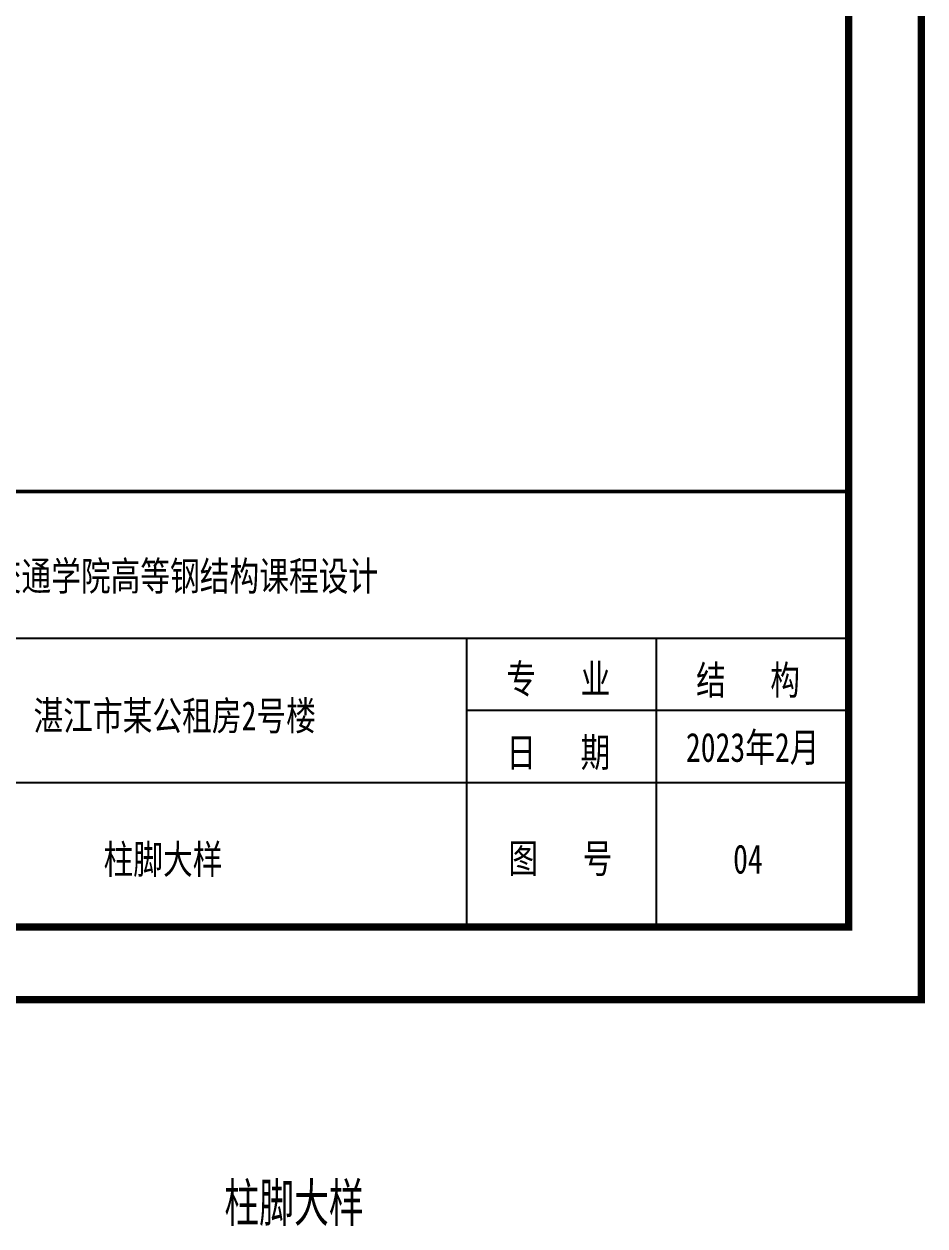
# Model space of a CAD drawing. Extents: x 31132 to 885236, y 345273 to 1212165.
# Drawn here: x 428822 to 436574, y 403850 to 414197 of the extents above; entities that cross this region are included whole.
import ezdxf

# ---------------------------------------------------------------- set-up
doc = ezdxf.new("R2010")
doc.units = 0
doc.header["$LTSCALE"] = 1000
for name, color, linetype in [('PUB_TITLE', 4, 'CONTINUOUS'), ('TEXT', 7, 'CONTINUOUS'), ('TK', 4, 'CONTINUOUS')]:
    doc.layers.add(name, color=color, linetype=linetype)
doc.styles.add('TSSD_Rein', font='tssdeng.shx', dxfattribs={"width": 0.7, "bigfont": 'hztxt.shx'})
doc.styles.add('图框_仿宋', font='simfang.ttf', dxfattribs={"width": 0.75, "height": 250})

msp = doc.modelspace()

# ---------------------------------------------------------------- linework, layer by layer
at = {"layer": 'PUB_TITLE', "color": 4}
for p, q in [((421855.74, 408910.91), (435918.24, 408910.91)), ((432630.56, 408910.91), (432630.56, 406423.43)), ((434261.78, 408910.91), (434261.78, 406423.43)), ((435918.24, 408289.04), (432630.56, 408289.04)), ((421855.74, 407667.17), (435918.24, 407667.17))]:
    msp.add_line(p, q, dxfattribs=at)
at = {"layer": 'PUB_TITLE', "color": 4, "const_width": 31.25}
msp.add_lwpolyline([(435918.24, 410173.43), (421855.74, 410173.43)], dxfattribs=at)
at = {"layer": 'TK', "const_width": 62.5}
for points in [[(384043.24, 405798.43), (384043.24, 442923.43), (436543.24, 442923.43), (436543.24, 405798.43)], [(387168.24, 406423.43), (387168.24, 442298.43), (435918.24, 442298.43), (435918.24, 406423.43)]]:
    msp.add_lwpolyline(points, close=True, dxfattribs=at)

# ---------------------------------------------------------------- texts
at = {"layer": 'TEXT', "style": '图框_仿宋', "width": 0.75}
msp.add_text('华南理工大学土木与交通学院高等钢结构课程设计', height=250, dxfattribs=at).set_placement((426242.51, 409319.92))
at = {"layer": 'TEXT', "lineweight": 20}
for s, height, style, width, p in [('专   业', 250, '图框_仿宋', 0.75, (432973.06, 408434.66)), ('结   构', 250, '图框_仿宋', 0.75, (434605.26, 408424.5)), ('湛江市某公租房2号楼', 250, '图框_仿宋', 0.75, (428903.83, 408117.04)), ('2023年2月', 250, '图框_仿宋', 0.75, (434517.53, 407845.53)), ('日   期', 250, '图框_仿宋', 0.75, (432973.06, 407802.51)), ('柱脚大样', 250, '图框_仿宋', 0.75, (429506.33, 406881.38)), ('图   号', 250, '图框_仿宋', 0.75, (432990.69, 406889.47)), ('04', 250, '图框_仿宋', 0.75, (434923.66, 406883.88)), ('柱脚大样', 375, 'TSSD_Rein', 0.8, (430545.57, 403850.12))]:
    msp.add_text(s, height=height, dxfattribs=dict(at, style=style, width=width)).set_placement(p)

doc.saveas('drawing.dxf')
